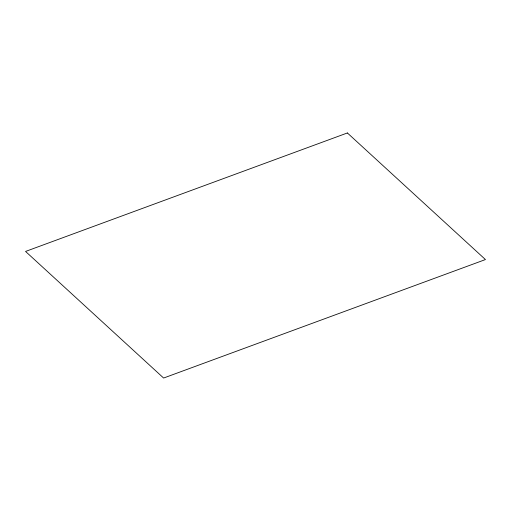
<?xml version="1.0" encoding="UTF-8"?>
<svg xmlns="http://www.w3.org/2000/svg" width="511" height="511" viewBox="0 0 511 511"><rect width="100%" height="100%" fill="white"/><g stroke="black" fill="none" stroke-linecap="round" stroke-linejoin="round"><path stroke-width="0.77" d="M347.384 132.962L25.55 251.438L163.616 378.038L485.45 259.562L347.384 132.962"/></g></svg>
